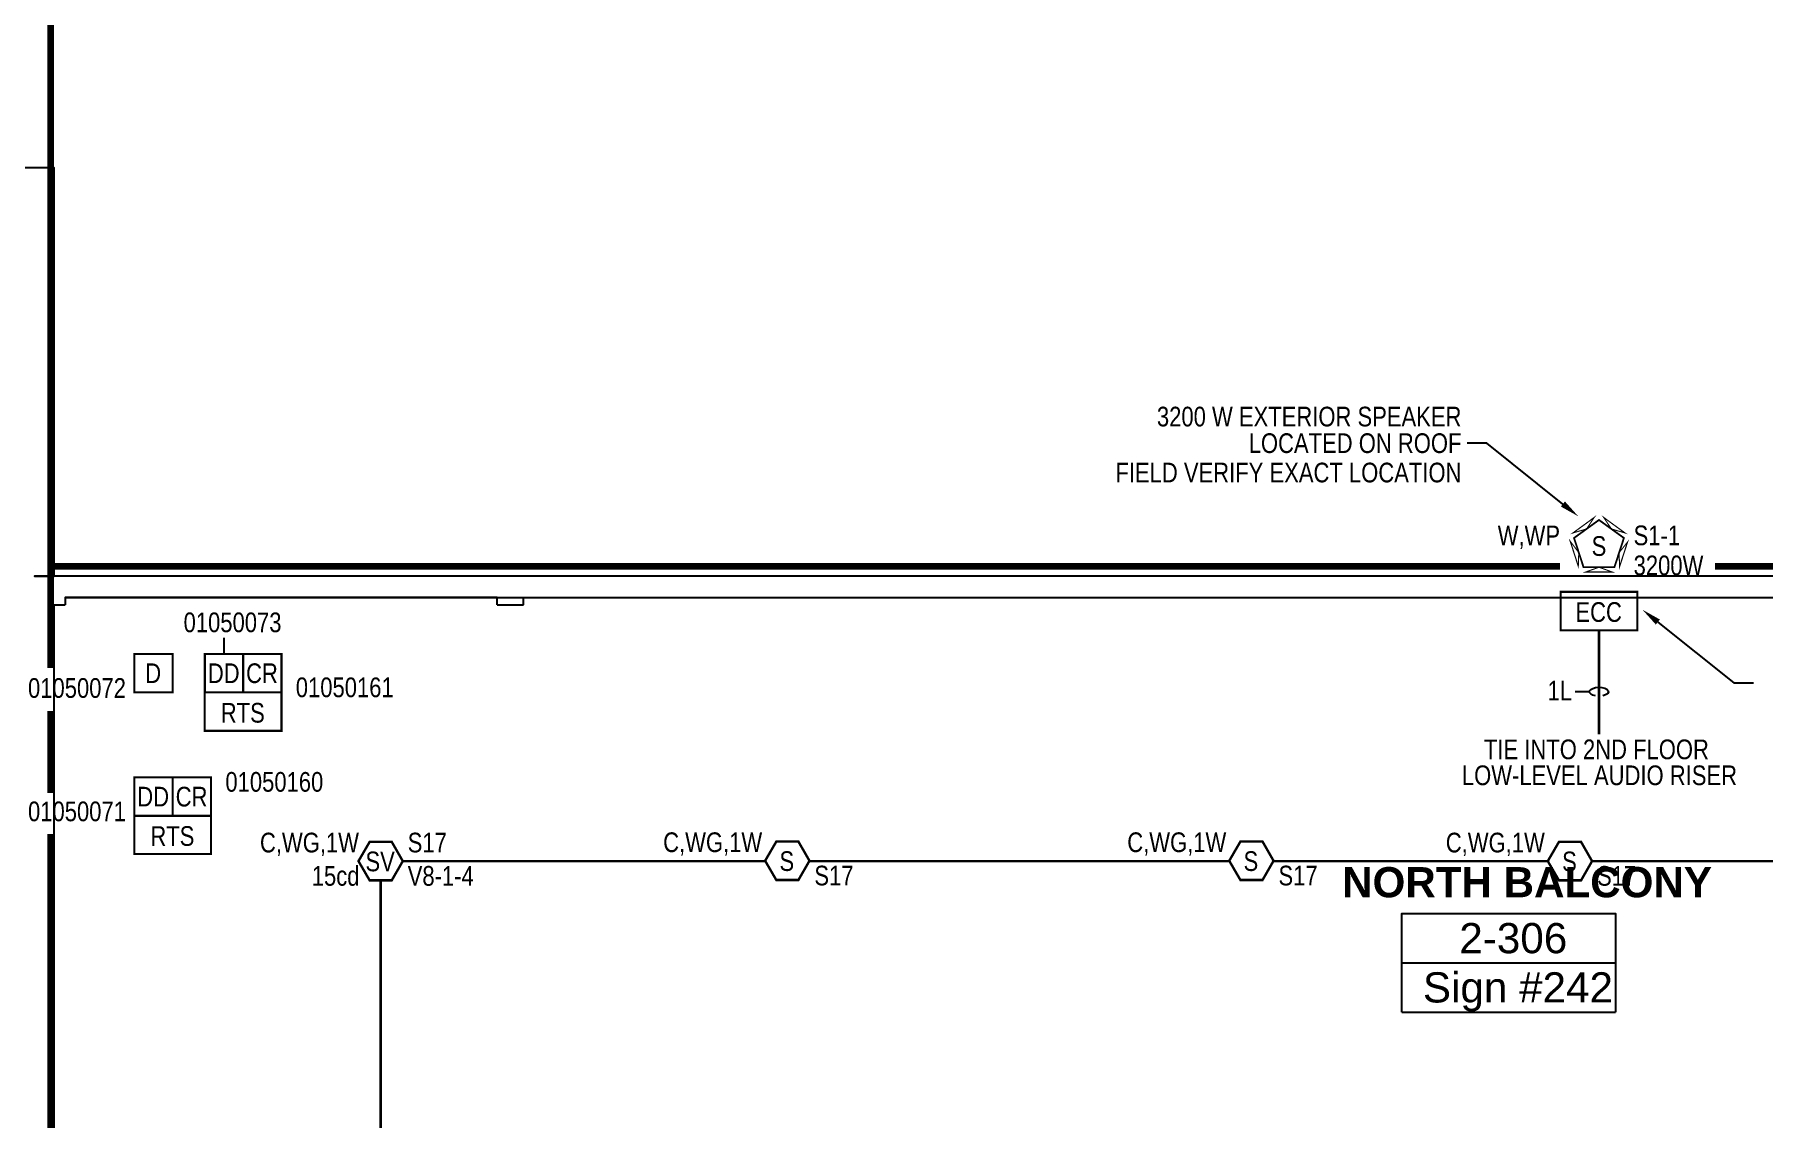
# Model space of a CAD drawing. Header units: inches. Extents: x 9349 to 17082, y 17684 to 25415.
# Drawn here: x 11998 to 13051, y 22630 to 23291 of the extents above; entities that cross this region are included whole.
import ezdxf
from ezdxf import colors
from ezdxf.entities.mleader import LeaderData, LeaderLine
from ezdxf.enums import TextEntityAlignment as Align
from ezdxf.math import Vec2, Vec3

# ---------------------------------------------------------------- set-up
doc = ezdxf.new("R2010")
doc.units = ezdxf.units.IN
doc.header["$LTSCALE"] = 0.25
doc.header["$MEASUREMENT"] = 0
for name, color, linetype in [('BACKGROUND', 8, 'Continuous'), ('CL-TEXT', 3, 'Continuous'), ('CONDUIT', 6, 'Continuous'), ('DUCT DETECTOR', 1, 'Continuous'), ('FIRE ALARM PANEL', 1, 'Continuous'), ('HEAT DETECTOR', 1, 'Continuous'), ('RELAY MODULES', 1, 'Continuous'), ('REMOTE TEST STATION', 1, 'Continuous'), ('SPEAKER', 1, 'Continuous'), ('SPEAKER STROBE', 1, 'Continuous'), ('WIRE TAG', 3, 'Continuous')]:
    doc.layers.add(name, color=color, linetype=linetype)
doc.styles.add('Arial', font='arial.ttf', dxfattribs={"width": 0.8})
doc.styles.add('ESSCOE_TEXT', font='arial.ttf', dxfattribs={"width": 0.8, "height": 12})
doc.styles.add('PDF Arial', font='arial.ttf')
doc.styles.add('PDF Arial Bold', font='arialbd.ttf')

# ---------------------------------------------------------------- blocks, each defined once
blk = doc.blocks.new('GC-S7')
at = {"layer": 'SPEAKER', "const_width": 1.46}
blk.add_lwpolyline([(13.8, 0.2), (7.1, 11.9), (-6.4, 11.9), (-13.2, 0.2), (-6.4, -11.5), (7.1, -11.5)], close=True, dxfattribs=at)
at = {"layer": 'SPEAKER', "style": 'Arial', "width": 0.8}
blk.add_text('S', height=12, dxfattribs=at).set_placement((0, 0), align=Align.MIDDLE)
for tag, p in [('C', (-15, 11.5)), ('1/2W', (-14.7, -8.8))]:
    blk.add_attdef(tag, text='', height=12, dxfattribs=at).set_placement(p, align=Align.MIDDLE_RIGHT)
blk.add_attdef('Speaker_Circuit', text='', height=12, dxfattribs=at).set_placement((16.8, -8.8), align=Align.MIDDLE_LEFT)
blk = doc.blocks.new('SIGA-HRD')
at = {"layer": 'HEAT DETECTOR', "const_width": 1.3}
blk.add_lwpolyline([(-11.5, -11.7), (-11.5, 11.7), (11.9, 11.7), (11.9, -11.7)], close=True, dxfattribs=at)
at = {"layer": 'HEAT DETECTOR', "style": 'Arial', "width": 0.8}
blk.add_text('D', height=12, dxfattribs=at).set_placement((0, 0), align=Align.MIDDLE)
for tag, p in [('ADDRESS', (20.6, 9)), ('ZONE', (20.6, -8.6))]:
    blk.add_attdef(tag, text='', height=12, dxfattribs=at).set_placement(p, align=Align.MIDDLE_LEFT)
blk.add_attdef('SUBSCRIPT', text='', height=12, dxfattribs=at).set_placement((-16.6, -9), align=Align.MIDDLE_RIGHT)
blk = doc.blocks.new('SIGA-CR')
at = {"layer": 'RELAY MODULES', "const_width": 1.3}
blk.add_lwpolyline([(-11.5, -11.7), (-11.5, 11.7), (11.9, 11.7), (11.9, -11.7)], close=True, dxfattribs=at)
at = {"layer": 'RELAY MODULES', "style": 'Arial', "width": 0.8}
blk.add_text('CR', height=12, dxfattribs=at).set_placement((0, 0), align=Align.MIDDLE)
for tag, p in [('ADDRESS', (20.6, 9)), ('ZONE', (20.6, -8.6))]:
    blk.add_attdef(tag, text='', height=12, dxfattribs=at).set_placement(p, align=Align.MIDDLE_LEFT)
blk.add_attdef('SUBSCRIPT', text='', height=12, dxfattribs=at).set_placement((-16.6, -9), align=Align.MIDDLE_RIGHT)
blk = doc.blocks.new('SIGA-SD')
at = {"layer": 'DUCT DETECTOR', "const_width": 1.3}
blk.add_lwpolyline([(-11.5, -11.7), (-11.5, 11.7), (11.9, 11.7), (11.9, -11.7)], close=True, dxfattribs=at)
at = {"layer": 'DUCT DETECTOR', "style": 'Arial', "width": 0.8}
blk.add_text('DD', height=12, dxfattribs=at).set_placement((0, 0), align=Align.MIDDLE)
for tag, p in [('ADDRESS', (20.6, 9)), ('ZONE', (20.6, -8.6))]:
    blk.add_attdef(tag, text='', height=12, dxfattribs=at).set_placement(p, align=Align.MIDDLE_LEFT)
blk.add_attdef('SUBSCRIPT', text='', height=12, dxfattribs=at).set_placement((-16.6, -9), align=Align.MIDDLE_RIGHT)
blk = doc.blocks.new('SD-TRK')
at = {"layer": 'REMOTE TEST STATION', "const_width": 1.25}
blk.add_lwpolyline([(-23.2, 12.4), (23.6, 12.4), (23.6, -11), (-23.2, -11)], close=True, dxfattribs=at)
at = {"layer": 'REMOTE TEST STATION', "style": 'Arial', "width": 0.8}
blk.add_text('RTS', height=12, dxfattribs=at).set_placement((0, 0), align=Align.MIDDLE)
blk.add_attdef('DD_NUMBER', text='', height=12, dxfattribs=at).set_placement((29.5, 10.2), align=Align.MIDDLE_LEFT)
blk = doc.blocks.new('90080A-801-04-L')
at = {"layer": 'SPEAKER', "const_width": 1.1}
blk.add_lwpolyline([(15.2, 4.9), (0, 15.9), (-15.2, 4.9), (-9.4, -12.9), (9.4, -12.9)], close=True, dxfattribs=at)
at = {"layer": 'SPEAKER STROBE'}
for points in [[(-2.9, 17.4, 0.626, 0.626, 0), (-7.6, 10.4, 0.626, 0.626, 0), (-15.8, 8, 0.723, 0.723, 0)], [(15.8, 8, 0.626, 0.626, 0), (7.6, 10.4, 0.626, 0.626, 0), (2.9, 17.4, 0.723, 0.723, 0)], [(-17.5, 2.9, 0.626, 0.626, 0), (-12.3, -4, 0.626, 0.626, 0), (-12.6, -12.3, 0.723, 0.723, 0)], [(12.5, -12.7, 0.626, 0.626, 0), (12.3, -4, 0.626, 0.626, 0), (17.4, 2.4, 0.723, 0.723, 0)], [(-8, -15.8, 0.626, 0.626, 0), (0, -12.9, 0.626, 0.626, 0), (8, -15.8, 0.723, 0.723, 0)]]:
    blk.add_lwpolyline(points, format="xyseb", close=True, dxfattribs=at)
at = {"layer": 'SPEAKER', "style": 'Arial', "width": 0.8}
blk.add_text('S', height=12, dxfattribs=at).set_placement((0, 0), align=Align.MIDDLE)
blk.add_attdef('Speaker_Circuit', text='', height=12, dxfattribs=at).set_placement((21.1, 6.6), align=Align.MIDDLE_LEFT)
blk.add_attdef('250W', text='', height=12, dxfattribs=at).set_placement((55.6, -11.8), align=Align.MIDDLE_RIGHT)
blk = doc.blocks.new('WIRE TAG LEFT')
at = {"layer": 'WIRE TAG', "color": 6}
blk.add_line((-5.8, 0), (-14.6, 0), dxfattribs=at)
at = {"layer": 'WIRE TAG', "color": 6, "extrusion": (0, 0, -1)}
blk.add_ellipse((0, 0), major_axis=(5.77, 0), ratio=0.473684, start_param=1.941658, end_param=7.429375, dxfattribs=at)
at = {"layer": 'WIRE TAG', "style": 'Arial', "width": 0.8}
blk.add_attdef('WIRE#', text='', height=12, dxfattribs=at).set_placement((-16.4, 0.7), align=Align.MIDDLE_RIGHT)
blk = doc.blocks.new('GC-S7VM')
at = {"layer": 'SPEAKER STROBE', "const_width": 1.46}
blk.add_lwpolyline([(13.8, 0.2), (7.1, 11.9), (-6.4, 11.9), (-13.2, 0.2), (-6.4, -11.5), (7.1, -11.5)], close=True, dxfattribs=at)
at = {"layer": 'SPEAKER STROBE', "style": 'Arial', "width": 0.8}
blk.add_text('SV', height=12, dxfattribs=at).set_placement((0, 0), align=Align.MIDDLE)
for tag, p in [('C', (-12.9, 11.5)), ('CANDELA', (-12.6, -8.8)), ('1/2W', (-12.6, -29.2))]:
    blk.add_attdef(tag, text='', height=12, dxfattribs=at).set_placement(p, align=Align.MIDDLE_RIGHT)
for tag, p in [('Speaker_Circuit', (16.8, 11.5)), ('Visual_Circuit', (16.8, -8.8))]:
    blk.add_attdef(tag, text='', height=12, dxfattribs=at).set_placement(p, align=Align.MIDDLE_LEFT)

msp = doc.modelspace()

# ---------------------------------------------------------------- linework, layer by layer
at = {"lineweight": 0, "const_width": 4}
for points in [[(12007.3, 22964.2), (12007.3, 23334)], [(12927, 22966.6), (12007.3, 22966.6), (12007.3, 22904.6)], [(13392, 22966.6), (13021.5, 22966.6)], [(12007.3, 22878.5), (12007.3, 22828.5)], [(12007.3, 22803.5), (12007.3, 21821.7), (11570.2, 21821.7), (11570.2, 21078)]]:
    msp.add_lwpolyline(points, dxfattribs=at)
at = {"layer": 'BACKGROUND'}
for points in [[(12009.4, 23197.3), (12009.4, 23209.5), (10093.7, 23209.5), (10081.5, 23209.5), (10081.5, 21824.5)], [(12009.4, 22960.8), (12009.4, 23197.3)], [(13942.8, 22947.6), (13942.8, 22960.7), (12009.4, 22960.7), (11997.5, 22960.7), (12009.4, 22960.7)], [(12279.4, 22943.1), (12279.4, 22947.6), (12016.2, 22947.6), (12016.2, 22943.1)], [(12295.5, 22943.1), (12295.5, 22947.6), (13552.6, 22947.6), (13552.6, 22698.2)], [(12009.4, 22943.1), (12016.2, 22943.1)], [(12279.4, 22943.1), (12295.5, 22943.1)], [(12830.7, 22725.2), (12830.7, 22755), (12960.8, 22755), (12960.8, 22725.2)], [(12830.6, 22694.9), (12830.6, 22725.1), (12960.8, 22725.1), (12960.8, 22694.9)], [(12830.6, 22725.1), (12960.8, 22725.1)], [(12830.6, 22694.9), (12960.8, 22694.9)]]:
    msp.add_lwpolyline(points, dxfattribs=at)
at = {"layer": 'BACKGROUND', "ltscale": 6.518304}
msp.add_lwpolyline([(12016.2, 22947.6), (13930.6, 22947.6), (13930.6, 22259.4)], dxfattribs=at)
at = {"layer": 'BACKGROUND', "ltscale": 1.833335}
msp.add_lwpolyline([(12009.4, 21991), (12009.4, 22943.1)], dxfattribs=at)
at = {"layer": 'CONDUIT', "lineweight": 0, "const_width": 1.5}
for points in [[(12950.8, 22927.7), (12950.8, 22864.3)], [(12221.9, 22787), (12442.9, 22787)], [(12469.7, 22787), (12725.6, 22787)], [(12752.4, 22787), (12919.6, 22787)], [(12946.6, 22787), (13169.6, 22787)]]:
    msp.add_lwpolyline(points, dxfattribs=at)
msp.add_lwpolyline([(12208.4, 22775.3), (12208.4, 22229.6, -0.414214), (12202.4, 22223.6), (12132.9, 22223.6)], format="xyb", dxfattribs=at)
at = {"layer": 'DUCT DETECTOR'}
msp.add_line((12113, 22913.2), (12113, 22923), dxfattribs=at)
at = {"layer": 'FIRE ALARM PANEL', "const_width": 1.25}
msp.add_lwpolyline([(12927.4, 22951.1), (12974.2, 22951.1), (12974.2, 22927.7), (12927.4, 22927.7)], close=True, dxfattribs=at)

# ---------------------------------------------------------------- block references
at = {"layer": 'DUCT DETECTOR'}
ref = msp.add_blockref('SIGA-SD', (12112.8, 22901.5), dxfattribs=at)
ref.add_attrib('SUBSCRIPT', '01050073', dxfattribs={"height": 12, "style": 'Arial', "width": 0.8}).set_placement((12148, 22932.5), align=Align.MIDDLE_RIGHT)
msp.add_blockref('SIGA-SD', (12069.8, 22826.3), dxfattribs=at).add_auto_attribs({'SUBSCRIPT': '01050071'})
at = {"layer": 'HEAT DETECTOR'}
msp.add_blockref('SIGA-HRD', (12069.8, 22901.5), dxfattribs=at).add_auto_attribs({'SUBSCRIPT': '01050072'})
at = {"layer": 'RELAY MODULES'}
for p, values in [((12136.1, 22901.5), {'ZONE': '01050161'}), ((12093.2, 22826.3), {'ADDRESS': '01050160'})]:
    msp.add_blockref('SIGA-CR', p, dxfattribs=at).add_auto_attribs(values)
at = {"layer": 'REMOTE TEST STATION'}
for p in [(12124.4, 22877.4), (12081.5, 22802.3)]:
    msp.add_blockref('SD-TRK', p, dxfattribs=at)
at = {"layer": 'SPEAKER'}
ref = msp.add_blockref('90080A-801-04-L', (12950.8, 22979), dxfattribs=at)
ref.add_attrib('250W', '3200W', dxfattribs={"height": 12, "style": 'Arial', "width": 0.8}).set_placement((13014.4, 22967.2), align=Align.MIDDLE_RIGHT)
ref.add_attrib('Speaker_Circuit', 'S1-1', dxfattribs={"height": 12, "style": 'Arial', "width": 0.8}).set_placement((12971.9, 22985.5), align=Align.MIDDLE_LEFT)
for p in [(12455.9, 22787), (12738.7, 22787), (12932.8, 22786.8)]:
    msp.add_blockref('GC-S7', p, dxfattribs=at).add_auto_attribs({'C': 'C,WG,1W', 'Speaker_Circuit': 'S17'})
at = {"layer": 'SPEAKER STROBE'}
msp.add_blockref('GC-S7VM', (12208.1, 22786.8), dxfattribs=at).add_auto_attribs({'C': 'C,WG,1W', 'Speaker_Circuit': 'S17', 'Visual_Circuit': 'V8-1-4', 'CANDELA': '15cd'})
at = {"layer": 'WIRE TAG'}
msp.add_blockref('WIRE TAG LEFT', (12950.8, 22890.2), dxfattribs=at).add_auto_attribs({'WIRE#': '1L'})

# ---------------------------------------------------------------- texts
at = {"layer": 'BACKGROUND', "attachment_point": 7}
for s, insert, char_height, style in [('NORTH BALCONY', (12794.3, 22764.7), 18.379, 'PDF Arial Bold'), ('2-306', (12865.7, 22730.6), 18.41, 'PDF Arial'), ('Sign #242', (12843.5, 22695.3), 18.41, 'PDF Arial')]:
    msp.add_mtext(s, dxfattribs=dict(at, insert=insert, char_height=char_height, style=style))
at = {"layer": 'CL-TEXT', "style": 'Arial', "width": 0.8}
for s, p in [('3200 W EXTERIOR SPEAKER', (12867, 23057.9)), ('LOCATED ON ROOF', (12867, 23041.7)), ('FIELD VERIFY EXACT LOCATION', (12867, 23023.8))]:
    msp.add_text(s, height=12, dxfattribs=at).set_placement(p, align=Align.MIDDLE_RIGHT)
for s, p in [('TIE INTO 2ND FLOOR ', (12951.1, 22855.1)), ('LOW-LEVEL AUDIO RISER', (12951.1, 22839.3))]:
    msp.add_text(s, height=12, dxfattribs=at).set_placement(p, align=Align.MIDDLE_CENTER)
at = {"layer": 'FIRE ALARM PANEL', "style": 'Arial', "width": 0.8}
msp.add_text('ECC', height=12, dxfattribs=at).set_placement((12950.6, 22938.8), align=Align.MIDDLE)
at = {"layer": 'SPEAKER', "style": 'Arial', "width": 0.8}
msp.add_attdef('W,WP', text='', height=12, dxfattribs=at).set_placement((12889.1, 22985.5), align=Align.MIDDLE_LEFT)

# ---------------------------------------------------------------- leaders
at = {"layer": 'CL-TEXT'}
ml = msp.add_multileader_mtext('Standard', dxfattribs=at)
ml.set_content(' ', color=256, style='ESSCOE_TEXT')
ml.set_leader_properties()
ml.build(insert=Vec2(0, 0))
ml.multileader.update_dxf_attribs({"text_left_attachment_type": 2, "text_right_attachment_type": 2, "dogleg_length": 12, "arrow_head_size": 12})
ctx = ml.context
ctx.base_point, ctx.char_height, ctx.arrow_head_size, ctx.landing_gap_size, ctx.plane_origin = Vec3(12854.8, 23041.7), 12, 12, 6, Vec3(12938.2, 22997.1)
ctx.left_attachment, ctx.right_attachment, ctx.text_align_type = 2, 2, 2
notes = []
notes.append((ctx, [(0, (1, 1, 0), (12882.5, 23041.7), (-1, 0), 12, [(0, [(12938.2, 22997.1)], 0, [])])]))
ctx.mtext.insert, ctx.mtext.alignment, ctx.mtext.flow_direction = Vec3(12864.5, 23047.7), 3, 5
ml = msp.add_multileader_mtext('Standard', dxfattribs=at)
ml.set_content(' ', color=256, style='ESSCOE_TEXT')
ml.set_leader_properties()
ml.build(insert=Vec2(0, 0))
ml.multileader.update_dxf_attribs({"text_left_attachment_type": 2, "text_right_attachment_type": 2, "dogleg_length": 12, "arrow_head_size": 12})
ctx = ml.context
ctx.base_point, ctx.char_height, ctx.arrow_head_size, ctx.landing_gap_size, ctx.plane_origin = Vec3(13045, 22895.6), 12, 12, 6, Vec3(12977.3, 22940.2)
ctx.left_attachment, ctx.right_attachment = 2, 2
notes.append((ctx, [(0, (1, 1, 0), (13033, 22895.6), (1, 0), 12, [(0, [(12977.3, 22940.2)], 0, [])])]))
ctx.mtext.insert, ctx.mtext.flow_direction = Vec3(13051, 22901.6), 5
for ctx, leaders in notes:
    for number, flags, end, landing, length, lines in leaders:
        leader = LeaderData()
        leader.index, (leader.has_last_leader_line, leader.has_dogleg_vector, leader.attachment_direction) = number, flags
        leader.last_leader_point, leader.dogleg_vector, leader.dogleg_length = Vec3(end), Vec3(landing), length
        for number, points, colour, breaks in lines:
            line = LeaderLine()
            line.index, line.vertices, line.color, line.breaks = number, Vec3.list(points), colors.encode_raw_color(colour), breaks
            leader.lines.append(line)
        ctx.leaders.append(leader)

doc.saveas('drawing.dxf')
